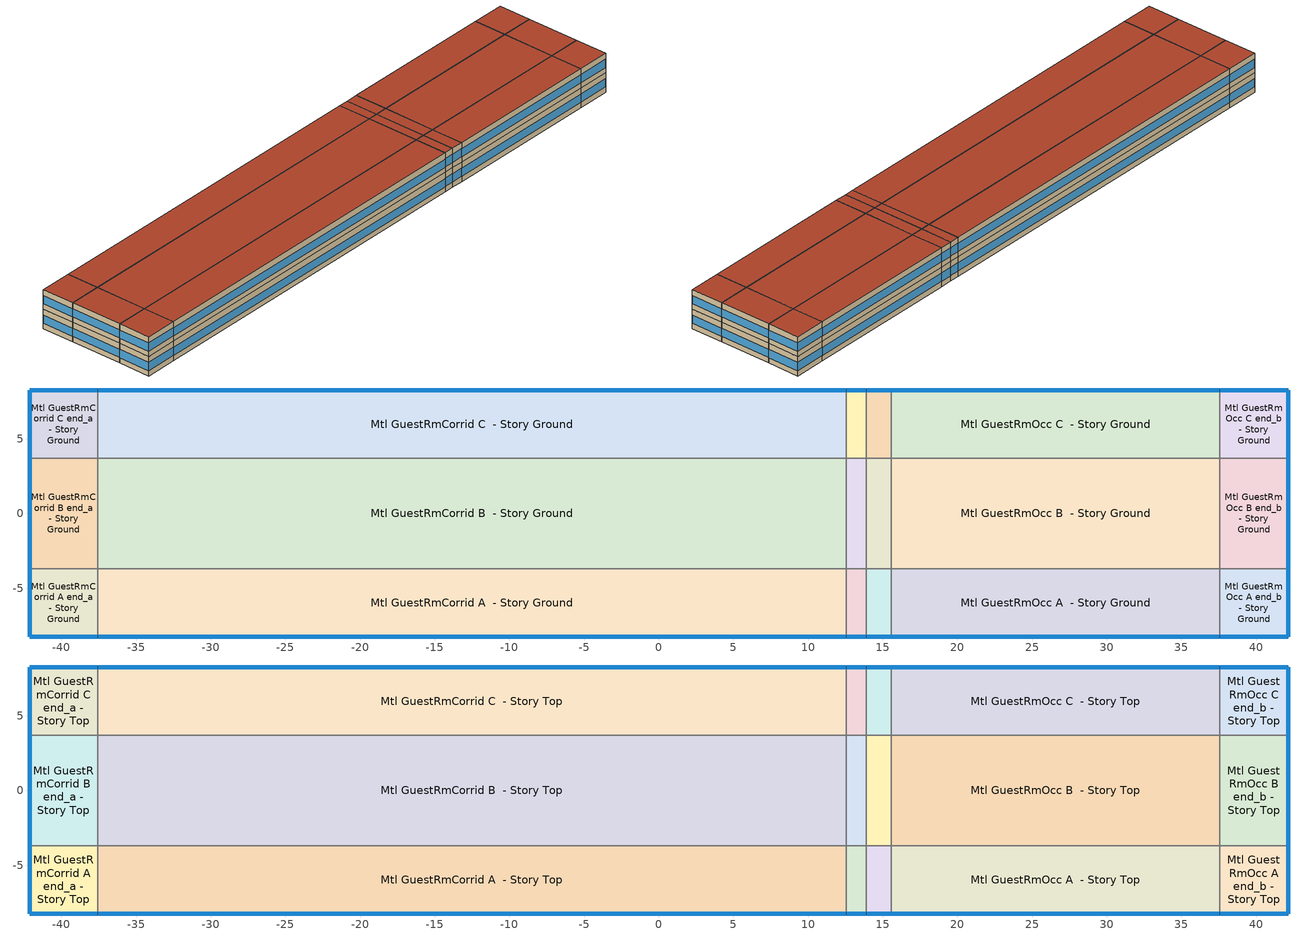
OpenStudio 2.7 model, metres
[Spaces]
Mtl GuestRmCorrid A end_a - Story Ground
 floor ground: -42.14,-8.26 -42.14,-3.69 -37.57,-3.69 -37.57,-8.26 z0
 wall outside: -42.14,-3.69 -42.14,-8.26 -37.57,-8.26 z0:2.74
 wall to Mtl GuestRmCorrid B end_a - Story Ground: -37.57,-3.69 -42.14,-3.69 z0:2.74
 wall to Mtl GuestRmCorrid A  - Story Ground: -37.57,-8.26 -37.57,-3.69 z0:2.74
 window: -42.14,-3.72 -42.14,-8.24 / -42.12,-8.26 -37.6,-8.26 z0.76:1.9
Mtl GuestRmCorrid B end_a - Story Ground
 floor ground: -42.14,-3.69 -42.14,3.69 -37.57,3.69 -37.57,-3.69 z0
 wall outside: -42.14,3.69 -42.14,-3.69 z0:2.74
 wall to Mtl GuestRmCorrid C end_a - Story Ground: -37.57,3.69 -42.14,3.69 z0:2.74
 wall to Mtl GuestRmCorrid B  - Story Ground: -37.57,-3.69 -37.57,3.69 z0:2.74
 window: -42.14,3.67 -42.14,-3.67 z0.76:1.89
Mtl GuestRmCorrid C end_a - Story Ground
 floor ground: -42.14,3.69 -42.14,8.26 -37.57,8.26 -37.57,3.69 z0
 wall outside: -37.57,8.26 -42.14,8.26 -42.14,3.69 z0:2.74
 wall to Mtl GuestRmCorrid C  - Story Ground: -37.57,3.69 -37.57,8.26 z0:2.74
 window: -42.14,8.24 -42.14,3.72 / -37.6,8.26 -42.12,8.26 z0.76:1.9
Mtl GuestRmCorrid A  - Story Ground
 floor ground: -37.57,-8.26 -37.57,-3.69 12.55,-3.69 12.55,-8.26 z0
 wall outside: -37.57,-8.26 12.55,-8.26 z0:2.74
 wall to Mtl GuestRmCorrid B  - Story Ground: 12.55,-3.69 -37.57,-3.69 z0:2.74
 wall to Mtl Laundry A  - Story Ground: 12.55,-8.26 12.55,-3.69 z0:2.74
 window: -37.54,-8.26 12.53,-8.26 z0.76:1.89
Mtl GuestRmCorrid B  - Story Ground
 floor ground: -37.57,-3.69 -37.57,3.69 12.55,3.69 12.55,-3.69 z0
 wall to Mtl GuestRmCorrid C  - Story Ground: 12.55,3.69 -37.57,3.69 z0:2.74
 wall to Mtl Laundry B  - Story Ground: 12.55,-3.69 12.55,3.69 z0:2.74
Mtl GuestRmCorrid C  - Story Ground
 floor ground: -37.57,3.69 -37.57,8.26 12.55,8.26 12.55,3.69 z0
 wall outside: 12.55,8.26 -37.57,8.26 z0:2.74
 wall to Mtl Laundry C  - Story Ground: 12.55,3.69 12.55,8.26 z0:2.74
 window: 12.53,8.26 -37.54,8.26 z0.76:1.89
Mtl Laundry A  - Story Ground
 floor ground: 12.55,-8.26 12.55,-3.69 13.9,-3.69 13.9,-8.26 z0
 wall outside: 12.55,-8.26 13.9,-8.26 z0:2.74
 wall to Mtl Laundry B  - Story Ground: 13.9,-3.69 12.55,-3.69 z0:2.74
 wall to Mtl OfficeGeneral A  - Story Ground: 13.9,-8.26 13.9,-3.69 z0:2.74
 window: 12.58,-8.26 13.88,-8.26 z0.76:1.93
Mtl Laundry B  - Story Ground
 floor ground: 12.55,-3.69 12.55,3.69 13.9,3.69 13.9,-3.69 z0
 wall to Mtl Laundry C  - Story Ground: 13.9,3.69 12.55,3.69 z0:2.74
 wall to Mtl OfficeGeneral B  - Story Ground: 13.9,-3.69 13.9,3.69 z0:2.74
Mtl Laundry C  - Story Ground
 floor ground: 12.55,3.69 12.55,8.26 13.9,8.26 13.9,3.69 z0
 wall outside: 13.9,8.26 12.55,8.26 z0:2.74
 wall to Mtl OfficeGeneral C  - Story Ground: 13.9,3.69 13.9,8.26 z0:2.74
 window: 13.88,8.26 12.58,8.26 z0.76:1.93
Mtl OfficeGeneral A  - Story Ground
 floor ground: 13.9,-8.26 13.9,-3.69 15.59,-3.69 15.59,-8.26 z0
 wall outside: 13.9,-8.26 15.59,-8.26 z0:2.74
 wall to Mtl OfficeGeneral B  - Story Ground: 15.59,-3.69 13.9,-3.69 z0:2.74
 wall to Mtl GuestRmOcc A  - Story Ground: 15.59,-8.26 15.59,-3.69 z0:2.74
 window: 13.93,-8.26 15.56,-8.26 z0.76:1.92
Mtl OfficeGeneral B  - Story Ground
 floor ground: 13.9,-3.69 13.9,3.69 15.59,3.69 15.59,-3.69 z0
 wall to Mtl OfficeGeneral C  - Story Ground: 15.59,3.69 13.9,3.69 z0:2.74
 wall to Mtl GuestRmOcc B  - Story Ground: 15.59,-3.69 15.59,3.69 z0:2.74
Mtl OfficeGeneral C  - Story Ground
 floor ground: 13.9,3.69 13.9,8.26 15.59,8.26 15.59,3.69 z0
 wall outside: 15.59,8.26 13.9,8.26 z0:2.74
 wall to Mtl GuestRmOcc C  - Story Ground: 15.59,3.69 15.59,8.26 z0:2.74
 window: 15.56,8.26 13.93,8.26 z0.76:1.92
Mtl GuestRmOcc A  - Story Ground
 floor ground: 15.59,-8.26 15.59,-3.69 37.57,-3.69 37.57,-8.26 z0
 wall outside: 15.59,-8.26 37.57,-8.26 z0:2.74
 wall to Mtl GuestRmOcc B  - Story Ground: 37.57,-3.69 15.59,-3.69 z0:2.74
 wall to Mtl GuestRmOcc A end_b - Story Ground: 37.57,-8.26 37.57,-3.69 z0:2.74
 window: 15.61,-8.26 37.54,-8.26 z0.76:1.89
Mtl GuestRmOcc B  - Story Ground
 floor ground: 15.59,-3.69 15.59,3.69 37.57,3.69 37.57,-3.69 z0
 wall to Mtl GuestRmOcc C  - Story Ground: 37.57,3.69 15.59,3.69 z0:2.74
 wall to Mtl GuestRmOcc B end_b - Story Ground: 37.57,-3.69 37.57,3.69 z0:2.74
Mtl GuestRmOcc C  - Story Ground
 floor ground: 15.59,3.69 15.59,8.26 37.57,8.26 37.57,3.69 z0
 wall outside: 37.57,8.26 15.59,8.26 z0:2.74
 wall to Mtl GuestRmOcc C end_b - Story Ground: 37.57,3.69 37.57,8.26 z0:2.74
 window: 37.54,8.26 15.61,8.26 z0.76:1.89
Mtl GuestRmOcc A end_b - Story Ground
 floor ground: 37.57,-8.26 37.57,-3.69 42.14,-3.69 42.14,-8.26 z0
 wall outside: 37.57,-8.26 42.14,-8.26 42.14,-3.69 z0:2.74
 wall to Mtl GuestRmOcc B end_b - Story Ground: 42.14,-3.69 37.57,-3.69 z0:2.74
 window: 42.14,-8.24 42.14,-3.72 / 37.6,-8.26 42.12,-8.26 z0.76:1.9
Mtl GuestRmOcc B end_b - Story Ground
 floor ground: 37.57,-3.69 37.57,3.69 42.14,3.69 42.14,-3.69 z0
 wall outside: 42.14,-3.69 42.14,3.69 z0:2.74
 wall to Mtl GuestRmOcc C end_b - Story Ground: 42.14,3.69 37.57,3.69 z0:2.74
 window: 42.14,-3.67 42.14,3.67 z0.76:1.89
Mtl GuestRmOcc C end_b - Story Ground
 floor ground: 37.57,3.69 37.57,8.26 42.14,8.26 42.14,3.69 z0
 wall outside: 42.14,3.69 42.14,8.26 37.57,8.26 z0:2.74
 window: 42.14,3.72 42.14,8.24 / 42.12,8.26 37.6,8.26 z0.76:1.9
Mtl GuestRmCorrid A end_a - Story Top
 floor to Mtl GuestRmCorrid A end_a - Story Ground: -42.14,-8.26 -42.14,-3.69 -37.57,-3.69 -37.57,-8.26 z2.74
 wall outside: -42.14,-3.69 -42.14,-8.26 -37.57,-8.26 z2.74:5.49
 wall to Mtl GuestRmCorrid B end_a - Story Top: -37.57,-3.69 -42.14,-3.69 z2.74:5.49
 wall to Mtl GuestRmCorrid A  - Story Top: -37.57,-8.26 -37.57,-3.69 z2.74:5.49
 window: -42.12,-8.26 -37.6,-8.26 / -42.14,-3.72 -42.14,-8.24 z3.51:4.64
 roof outside: -37.57,-8.26 -37.57,-3.69 -42.14,-3.69 -42.14,-8.26 z5.49
Mtl GuestRmCorrid B end_a - Story Top
 floor to Mtl GuestRmCorrid B end_a - Story Ground: -42.14,-3.69 -42.14,3.69 -37.57,3.69 -37.57,-3.69 z2.74
 wall outside: -42.14,3.69 -42.14,-3.69 z2.74:5.49
 wall to Mtl GuestRmCorrid C end_a - Story Top: -37.57,3.69 -42.14,3.69 z2.74:5.49
 wall to Mtl GuestRmCorrid B  - Story Top: -37.57,-3.69 -37.57,3.69 z2.74:5.49
 window: -42.14,3.67 -42.14,-3.67 z3.51:4.64
 roof outside: -37.57,-3.69 -37.57,3.69 -42.14,3.69 -42.14,-3.69 z5.49
Mtl GuestRmCorrid C end_a - Story Top
 floor to Mtl GuestRmCorrid C end_a - Story Ground: -42.14,3.69 -42.14,8.26 -37.57,8.26 -37.57,3.69 z2.74
 wall outside: -37.57,8.26 -42.14,8.26 -42.14,3.69 z2.74:5.49
 wall to Mtl GuestRmCorrid C  - Story Top: -37.57,3.69 -37.57,8.26 z2.74:5.49
 window: -42.14,8.24 -42.14,3.72 / -37.6,8.26 -42.12,8.26 z3.51:4.64
 roof outside: -37.57,3.69 -37.57,8.26 -42.14,8.26 -42.14,3.69 z5.49
Mtl GuestRmCorrid A  - Story Top
 floor to Mtl GuestRmCorrid A  - Story Ground: -37.57,-8.26 -37.57,-3.69 12.55,-3.69 12.55,-8.26 z2.74
 wall outside: -37.57,-8.26 12.55,-8.26 z2.74:5.49
 wall to Mtl GuestRmCorrid B  - Story Top: 12.55,-3.69 -37.57,-3.69 z2.74:5.49
 wall to Mtl Laundry A  - Story Top: 12.55,-8.26 12.55,-3.69 z2.74:5.49
 window: -37.54,-8.26 12.53,-8.26 z3.51:4.63
 roof outside: 12.55,-8.26 12.55,-3.69 -37.57,-3.69 -37.57,-8.26 z5.49
Mtl GuestRmCorrid B  - Story Top
 floor to Mtl GuestRmCorrid B  - Story Ground: -37.57,-3.69 -37.57,3.69 12.55,3.69 12.55,-3.69 z2.74
 wall to Mtl GuestRmCorrid C  - Story Top: 12.55,3.69 -37.57,3.69 z2.74:5.49
 wall to Mtl Laundry B  - Story Top: 12.55,-3.69 12.55,3.69 z2.74:5.49
 roof outside: 12.55,-3.69 12.55,3.69 -37.57,3.69 -37.57,-3.69 z5.49
Mtl GuestRmCorrid C  - Story Top
 floor to Mtl GuestRmCorrid C  - Story Ground: -37.57,3.69 -37.57,8.26 12.55,8.26 12.55,3.69 z2.74
 wall outside: 12.55,8.26 -37.57,8.26 z2.74:5.49
 wall to Mtl Laundry C  - Story Top: 12.55,3.69 12.55,8.26 z2.74:5.49
 window: 12.53,8.26 -37.54,8.26 z3.51:4.63
 roof outside: 12.55,3.69 12.55,8.26 -37.57,8.26 -37.57,3.69 z5.49
Mtl Laundry A  - Story Top
 floor to Mtl Laundry A  - Story Ground: 12.55,-8.26 12.55,-3.69 13.9,-3.69 13.9,-8.26 z2.74
 wall outside: 12.55,-8.26 13.9,-8.26 z2.74:5.49
 wall to Mtl Laundry B  - Story Top: 13.9,-3.69 12.55,-3.69 z2.74:5.49
 wall to Mtl OfficeGeneral A  - Story Top: 13.9,-8.26 13.9,-3.69 z2.74:5.49
 window: 12.58,-8.26 13.88,-8.26 z3.51:4.67
 roof outside: 13.9,-8.26 13.9,-3.69 12.55,-3.69 12.55,-8.26 z5.49
Mtl Laundry B  - Story Top
 floor to Mtl Laundry B  - Story Ground: 12.55,-3.69 12.55,3.69 13.9,3.69 13.9,-3.69 z2.74
 wall to Mtl Laundry C  - Story Top: 13.9,3.69 12.55,3.69 z2.74:5.49
 wall to Mtl OfficeGeneral B  - Story Top: 13.9,-3.69 13.9,3.69 z2.74:5.49
 roof outside: 13.9,-3.69 13.9,3.69 12.55,3.69 12.55,-3.69 z5.49
Mtl Laundry C  - Story Top
 floor to Mtl Laundry C  - Story Ground: 12.55,3.69 12.55,8.26 13.9,8.26 13.9,3.69 z2.74
 wall outside: 13.9,8.26 12.55,8.26 z2.74:5.49
 wall to Mtl OfficeGeneral C  - Story Top: 13.9,3.69 13.9,8.26 z2.74:5.49
 window: 13.88,8.26 12.58,8.26 z3.51:4.67
 roof outside: 13.9,3.69 13.9,8.26 12.55,8.26 12.55,3.69 z5.49
Mtl OfficeGeneral A  - Story Top
 floor to Mtl OfficeGeneral A  - Story Ground: 13.9,-8.26 13.9,-3.69 15.59,-3.69 15.59,-8.26 z2.74
 wall outside: 13.9,-8.26 15.59,-8.26 z2.74:5.49
 wall to Mtl OfficeGeneral B  - Story Top: 15.59,-3.69 13.9,-3.69 z2.74:5.49
 wall to Mtl GuestRmOcc A  - Story Top: 15.59,-8.26 15.59,-3.69 z2.74:5.49
 window: 13.93,-8.26 15.56,-8.26 z3.51:4.66
 roof outside: 15.59,-8.26 15.59,-3.69 13.9,-3.69 13.9,-8.26 z5.49
Mtl OfficeGeneral B  - Story Top
 floor to Mtl OfficeGeneral B  - Story Ground: 13.9,-3.69 13.9,3.69 15.59,3.69 15.59,-3.69 z2.74
 wall to Mtl OfficeGeneral C  - Story Top: 15.59,3.69 13.9,3.69 z2.74:5.49
 wall to Mtl GuestRmOcc B  - Story Top: 15.59,-3.69 15.59,3.69 z2.74:5.49
 roof outside: 15.59,-3.69 15.59,3.69 13.9,3.69 13.9,-3.69 z5.49
Mtl OfficeGeneral C  - Story Top
 floor to Mtl OfficeGeneral C  - Story Ground: 13.9,3.69 13.9,8.26 15.59,8.26 15.59,3.69 z2.74
 wall outside: 15.59,8.26 13.9,8.26 z2.74:5.49
 wall to Mtl GuestRmOcc C  - Story Top: 15.59,3.69 15.59,8.26 z2.74:5.49
 window: 15.56,8.26 13.93,8.26 z3.51:4.66
 roof outside: 15.59,3.69 15.59,8.26 13.9,8.26 13.9,3.69 z5.49
Mtl GuestRmOcc A  - Story Top
 floor to Mtl GuestRmOcc A  - Story Ground: 15.59,-8.26 15.59,-3.69 37.57,-3.69 37.57,-8.26 z2.74
 wall outside: 15.59,-8.26 37.57,-8.26 z2.74:5.49
 wall to Mtl GuestRmOcc B  - Story Top: 37.57,-3.69 15.59,-3.69 z2.74:5.49
 wall to Mtl GuestRmOcc A end_b - Story Top: 37.57,-8.26 37.57,-3.69 z2.74:5.49
 window: 15.61,-8.26 37.54,-8.26 z3.51:4.63
 roof outside: 37.57,-8.26 37.57,-3.69 15.59,-3.69 15.59,-8.26 z5.49
Mtl GuestRmOcc B  - Story Top
 floor to Mtl GuestRmOcc B  - Story Ground: 15.59,-3.69 15.59,3.69 37.57,3.69 37.57,-3.69 z2.74
 wall to Mtl GuestRmOcc C  - Story Top: 37.57,3.69 15.59,3.69 z2.74:5.49
 wall to Mtl GuestRmOcc B end_b - Story Top: 37.57,-3.69 37.57,3.69 z2.74:5.49
 roof outside: 37.57,-3.69 37.57,3.69 15.59,3.69 15.59,-3.69 z5.49
Mtl GuestRmOcc C  - Story Top
 floor to Mtl GuestRmOcc C  - Story Ground: 15.59,3.69 15.59,8.26 37.57,8.26 37.57,3.69 z2.74
 wall outside: 37.57,8.26 15.59,8.26 z2.74:5.49
 wall to Mtl GuestRmOcc C end_b - Story Top: 37.57,3.69 37.57,8.26 z2.74:5.49
 window: 37.54,8.26 15.61,8.26 z3.51:4.63
 roof outside: 37.57,3.69 37.57,8.26 15.59,8.26 15.59,3.69 z5.49
Mtl GuestRmOcc A end_b - Story Top
 floor to Mtl GuestRmOcc A end_b - Story Ground: 37.57,-8.26 37.57,-3.69 42.14,-3.69 42.14,-8.26 z2.74
 wall outside: 37.57,-8.26 42.14,-8.26 42.14,-3.69 z2.74:5.49
 wall to Mtl GuestRmOcc B end_b - Story Top: 42.14,-3.69 37.57,-3.69 z2.74:5.49
 window: 37.6,-8.26 42.12,-8.26 / 42.14,-8.24 42.14,-3.72 z3.51:4.64
 roof outside: 42.14,-8.26 42.14,-3.69 37.57,-3.69 37.57,-8.26 z5.49
Mtl GuestRmOcc B end_b - Story Top
 floor to Mtl GuestRmOcc B end_b - Story Ground: 37.57,-3.69 37.57,3.69 42.14,3.69 42.14,-3.69 z2.74
 wall outside: 42.14,-3.69 42.14,3.69 z2.74:5.49
 wall to Mtl GuestRmOcc C end_b - Story Top: 42.14,3.69 37.57,3.69 z2.74:5.49
 window: 42.14,-3.67 42.14,3.67 z3.51:4.64
 roof outside: 42.14,-3.69 42.14,3.69 37.57,3.69 37.57,-3.69 z5.49
Mtl GuestRmOcc C end_b - Story Top
 floor to Mtl GuestRmOcc C end_b - Story Ground: 37.57,3.69 37.57,8.26 42.14,8.26 42.14,3.69 z2.74
 wall outside: 42.14,3.69 42.14,8.26 37.57,8.26 z2.74:5.49
 window: 42.12,8.26 37.6,8.26 / 42.14,3.72 42.14,8.24 z3.51:4.64
 roof outside: 42.14,3.69 42.14,8.26 37.57,8.26 37.57,3.69 z5.49
[Building]
DEER Pre-1975|Mtl
[Site]
Site 1
[ClimateZones]
Climate Zone Institution Name 1=CEC; Climate Zone Document Name 1=California Climate Zone Descriptions; Climate Zone Document Year 1=1995; Climate Zone Value 1=6
[SizingPeriod:DesignDay] Barometric Pressure {Pa}=100977; Sky Clearness=0; Rain Indicator=0; Snow Indicator=0; Day of Month=21; Daylight Saving Time Indicator=0; Humidity Indicating Type=Wetbulb; Dry-Bulb Temperature Range Modifier Type=DefaultMultipliers
Name | Maximum Dry-Bulb Temperature {C} | Daily Dry-Bulb Temperature Range {deltaC} | Humidity Indicating Conditions at Maximum Dry-Bulb | Wind Speed {m/s} | Wind Direction {deg} | Month | Day Type | Solar Model Indicator | ASHRAE Taub | ASHRAE Taud
Houston Bush Intercontinental Ann Htg 99.6% Condns DB | -1.6 | 0 | -1.6 | 2.8 | 0 | 1 | WinterDesignDay | ASHRAEClearSky
Houston Bush Intercontinental Ann Clg .4% Condns DB=>MWB | 36 | 10.1 | 24.8 | 3.5 | 170 | 7 | SummerDesignDay | ASHRAETau | 0.499 | 1.97
[SpaceType] Standards Building Type=Mtl
Name | Standards Space Type
Mtl OfficeGeneral | OfficeGeneral
Mtl GuestRmCorrid | GuestRmCorrid
Mtl Laundry | Laundry
Mtl GuestRmOcc | GuestRmOcc
[BuildingStory] Nominal Floor to Floor Height {m}=2.7432
Name | Nominal Z Coordinate {m}
Story Ground | 0
Story Top | 2.7432
[Space]
Name | Space Type | Building Story | Thermal Zone
Mtl GuestRmCorrid A end_a - Story Ground | Mtl GuestRmCorrid | Story Ground | Zone Mtl GuestRmCorrid A end_a - Story Ground
Mtl GuestRmCorrid B end_a - Story Ground | Mtl GuestRmCorrid | Story Ground | Zone Mtl GuestRmCorrid B end_a - Story Ground
Mtl GuestRmCorrid C end_a - Story Ground | Mtl GuestRmCorrid | Story Ground | Zone Mtl GuestRmCorrid C end_a - Story Ground
Mtl GuestRmCorrid A  - Story Ground | Mtl GuestRmCorrid | Story Ground | Zone Mtl GuestRmCorrid A  - Story Ground
Mtl GuestRmCorrid B  - Story Ground | Mtl GuestRmCorrid | Story Ground | Zone Mtl GuestRmCorrid B  - Story Ground
Mtl GuestRmCorrid C  - Story Ground | Mtl GuestRmCorrid | Story Ground | Zone Mtl GuestRmCorrid C  - Story Ground
Mtl Laundry A  - Story Ground | Mtl Laundry | Story Ground | Zone Mtl Laundry A  - Story Ground
Mtl Laundry B  - Story Ground | Mtl Laundry | Story Ground | Zone Mtl Laundry B  - Story Ground
Mtl Laundry C  - Story Ground | Mtl Laundry | Story Ground | Zone Mtl Laundry C  - Story Ground
Mtl OfficeGeneral A  - Story Ground | Mtl OfficeGeneral | Story Ground | Zone Mtl OfficeGeneral A  - Story Ground
Mtl OfficeGeneral B  - Story Ground | Mtl OfficeGeneral | Story Ground | Zone Mtl OfficeGeneral B  - Story Ground
Mtl OfficeGeneral C  - Story Ground | Mtl OfficeGeneral | Story Ground | Zone Mtl OfficeGeneral C  - Story Ground
Mtl GuestRmOcc A  - Story Ground | Mtl GuestRmOcc | Story Ground | Zone Mtl GuestRmOcc A  - Story Ground
Mtl GuestRmOcc B  - Story Ground | Mtl GuestRmOcc | Story Ground | Zone Mtl GuestRmOcc B  - Story Ground
Mtl GuestRmOcc C  - Story Ground | Mtl GuestRmOcc | Story Ground | Zone Mtl GuestRmOcc C  - Story Ground
Mtl GuestRmOcc A end_b - Story Ground | Mtl GuestRmOcc | Story Ground | Zone Mtl GuestRmOcc A end_b - Story Ground
Mtl GuestRmOcc B end_b - Story Ground | Mtl GuestRmOcc | Story Ground | Zone Mtl GuestRmOcc B end_b - Story Ground
Mtl GuestRmOcc C end_b - Story Ground | Mtl GuestRmOcc | Story Ground | Zone Mtl GuestRmOcc C end_b - Story Ground
Mtl GuestRmCorrid A end_a - Story Top | Mtl GuestRmCorrid | Story Top | Zone Mtl GuestRmCorrid A end_a - Story Top
Mtl GuestRmCorrid B end_a - Story Top | Mtl GuestRmCorrid | Story Top | Zone Mtl GuestRmCorrid B end_a - Story Top
Mtl GuestRmCorrid C end_a - Story Top | Mtl GuestRmCorrid | Story Top | Zone Mtl GuestRmCorrid C end_a - Story Top
Mtl GuestRmCorrid A  - Story Top | Mtl GuestRmCorrid | Story Top | Zone Mtl GuestRmCorrid A  - Story Top
Mtl GuestRmCorrid B  - Story Top | Mtl GuestRmCorrid | Story Top | Zone Mtl GuestRmCorrid B  - Story Top
Mtl GuestRmCorrid C  - Story Top | Mtl GuestRmCorrid | Story Top | Zone Mtl GuestRmCorrid C  - Story Top
Mtl Laundry A  - Story Top | Mtl Laundry | Story Top | Zone Mtl Laundry A  - Story Top
Mtl Laundry B  - Story Top | Mtl Laundry | Story Top | Zone Mtl Laundry B  - Story Top
Mtl Laundry C  - Story Top | Mtl Laundry | Story Top | Zone Mtl Laundry C  - Story Top
Mtl OfficeGeneral A  - Story Top | Mtl OfficeGeneral | Story Top | Zone Mtl OfficeGeneral A  - Story Top
Mtl OfficeGeneral B  - Story Top | Mtl OfficeGeneral | Story Top | Zone Mtl OfficeGeneral B  - Story Top
Mtl OfficeGeneral C  - Story Top | Mtl OfficeGeneral | Story Top | Zone Mtl OfficeGeneral C  - Story Top
Mtl GuestRmOcc A  - Story Top | Mtl GuestRmOcc | Story Top | Zone Mtl GuestRmOcc A  - Story Top
Mtl GuestRmOcc B  - Story Top | Mtl GuestRmOcc | Story Top | Zone Mtl GuestRmOcc B  - Story Top
Mtl GuestRmOcc C  - Story Top | Mtl GuestRmOcc | Story Top | Zone Mtl GuestRmOcc C  - Story Top
Mtl GuestRmOcc A end_b - Story Top | Mtl GuestRmOcc | Story Top | Zone Mtl GuestRmOcc A end_b - Story Top
Mtl GuestRmOcc B end_b - Story Top | Mtl GuestRmOcc | Story Top | Zone Mtl GuestRmOcc B end_b - Story Top
Mtl GuestRmOcc C end_b - Story Top | Mtl GuestRmOcc | Story Top | Zone Mtl GuestRmOcc C end_b - Story Top
[ThermalZone] Multiplier=1; Use Ideal Air Loads=No
Zone Mtl GuestRmCorrid A end_a - Story Ground; Zone Mtl GuestRmCorrid B end_a - Story Ground; Zone Mtl GuestRmCorrid C end_a - Story Ground; Zone Mtl GuestRmCorrid A  - Story Ground; Zone Mtl GuestRmCorrid B  - Story Ground; Zone Mtl GuestRmCorrid C  - Story Ground; Zone Mtl Laundry A  - Story Ground; Zone Mtl Laundry B  - Story Ground; Zone Mtl Laundry C  - Story Ground; Zone Mtl OfficeGeneral A  - Story Ground; Zone Mtl OfficeGeneral B  - Story Ground; Zone Mtl OfficeGeneral C  - Story Ground; Zone Mtl GuestRmOcc A  - Story Ground; Zone Mtl GuestRmOcc B  - Story Ground; Zone Mtl GuestRmOcc C  - Story Ground; Zone Mtl GuestRmOcc A end_b - Story Ground; Zone Mtl GuestRmOcc B end_b - Story Ground; Zone Mtl GuestRmOcc C end_b - Story Ground; Zone Mtl GuestRmCorrid A end_a - Story Top; Zone Mtl GuestRmCorrid B end_a - Story Top; Zone Mtl GuestRmCorrid C end_a - Story Top; Zone Mtl GuestRmCorrid A  - Story Top; Zone Mtl GuestRmCorrid B  - Story Top; Zone Mtl GuestRmCorrid C  - Story Top; Zone Mtl Laundry A  - Story Top; Zone Mtl Laundry B  - Story Top; Zone Mtl Laundry C  - Story Top; Zone Mtl OfficeGeneral A  - Story Top; Zone Mtl OfficeGeneral B  - Story Top; Zone Mtl OfficeGeneral C  - Story Top; Zone Mtl GuestRmOcc A  - Story Top; Zone Mtl GuestRmOcc B  - Story Top; Zone Mtl GuestRmOcc C  - Story Top; Zone Mtl GuestRmOcc A end_b - Story Top; Zone Mtl GuestRmOcc B end_b - Story Top; Zone Mtl GuestRmOcc C end_b - Story Top
[Sizing:Zone] Zone Cooling Design Supply Air Temperature Input Method=SupplyAirTemperature; Zone Cooling Design Supply Air Temperature {C}=14; Zone Cooling Design Supply Air Temperature Difference {deltaC}=11.11; Zone Heating Design Supply Air Temperature Input Method=SupplyAirTemperature; Zone Heating Design Supply Air Temperature {C}=40; Zone Heating Design Supply Air Temperature Difference {deltaC}=11.11; Zone Cooling Design Supply Air Humidity Ratio {kg-H2O/kg-air}=0.0085; Zone Heating Design Supply Air Humidity Ratio {kg-H2O/kg-air}=0.008; Cooling Design Air Flow Method=DesignDay; Heating Design Air Flow Method=DesignDay; Account for Dedicated Outdoor Air System=No; Dedicated Outdoor Air System Control Strategy=NeutralSupplyAir; Dedicated Outdoor Air Low Setpoint Temperature for Design {C}=autosize; Dedicated Outdoor Air High Setpoint Temperature for Design {C}=autosize
Zone Mtl GuestRmCorrid A end_a - Story Ground; Zone Mtl GuestRmCorrid B end_a - Story Ground; Zone Mtl GuestRmCorrid C end_a - Story Ground; Zone Mtl GuestRmCorrid A  - Story Ground; Zone Mtl GuestRmCorrid B  - Story Ground; Zone Mtl GuestRmCorrid C  - Story Ground; Zone Mtl Laundry A  - Story Ground; Zone Mtl Laundry B  - Story Ground; Zone Mtl Laundry C  - Story Ground; Zone Mtl OfficeGeneral A  - Story Ground; Zone Mtl OfficeGeneral B  - Story Ground; Zone Mtl OfficeGeneral C  - Story Ground; Zone Mtl GuestRmOcc A  - Story Ground; Zone Mtl GuestRmOcc B  - Story Ground; Zone Mtl GuestRmOcc C  - Story Ground; Zone Mtl GuestRmOcc A end_b - Story Ground; Zone Mtl GuestRmOcc B end_b - Story Ground; Zone Mtl GuestRmOcc C end_b - Story Ground; Zone Mtl GuestRmCorrid A end_a - Story Top; Zone Mtl GuestRmCorrid B end_a - Story Top; Zone Mtl GuestRmCorrid C end_a - Story Top; Zone Mtl GuestRmCorrid A  - Story Top; Zone Mtl GuestRmCorrid B  - Story Top; Zone Mtl GuestRmCorrid C  - Story Top; Zone Mtl Laundry A  - Story Top; Zone Mtl Laundry B  - Story Top; Zone Mtl Laundry C  - Story Top; Zone Mtl OfficeGeneral A  - Story Top; Zone Mtl OfficeGeneral B  - Story Top; Zone Mtl OfficeGeneral C  - Story Top; Zone Mtl GuestRmOcc A  - Story Top; Zone Mtl GuestRmOcc B  - Story Top; Zone Mtl GuestRmOcc C  - Story Top; Zone Mtl GuestRmOcc A end_b - Story Top; Zone Mtl GuestRmOcc B end_b - Story Top; Zone Mtl GuestRmOcc C end_b - Story Top
